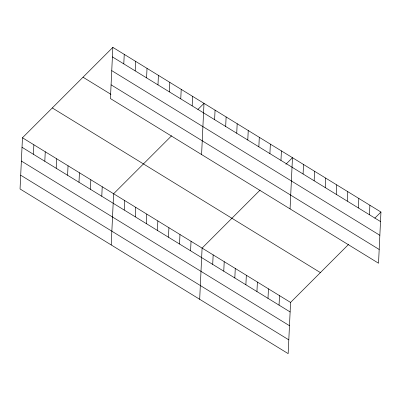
<?xml version="1.0" encoding="UTF-8"?>
<svg xmlns="http://www.w3.org/2000/svg" width="401" height="401" viewBox="0 0 401 401"><rect width="100%" height="100%" fill="white"/><g stroke="black" fill="none" stroke-linecap="round" stroke-linejoin="round"><path stroke-width="0.6" d="M112.846 47.378L110.43 98.571L378.534 263.226L380.95 212.034L112.846 47.378L22.466 137.774L20.05 188.966L288.154 353.622L290.57 302.429L348.564 244.425M33.408 154.28L33.859 144.771M44.807 161.277L45.253 151.768M56.2 168.275L56.646 158.766M67.594 175.272L68.04 165.763M78.987 182.27L79.438 172.761M90.38 189.267L90.832 179.763M101.779 196.264L102.225 186.761M111.207 244.946L113.618 193.758L171.613 135.754M123.789 63.884L124.24 54.376M124.23 210.054L124.681 200.55M135.187 70.882L135.633 61.378M135.292 216.846L135.738 207.342M146.581 77.879L147.027 68.376M146.35 223.638L146.796 214.134M157.974 84.877L158.42 75.373M157.408 230.43L157.859 220.926M169.367 91.874L169.818 82.37M168.47 237.222L168.916 227.718M180.761 98.872L181.212 89.368M179.528 244.014L179.974 234.51M192.159 105.869L192.605 96.365M190.585 250.805L191.036 241.302M201.588 154.555L203.999 103.363L197.858 109.503M199.683 299.281L202.094 248.094L260.089 190.089M214.61 119.663L215.061 110.155M212.705 264.389L213.157 254.886M225.673 126.455L226.119 116.947M223.763 271.181L224.214 261.678M236.73 133.247L237.176 123.739M234.826 277.973L235.272 268.469M247.788 140.039L248.239 130.531M245.883 284.765L246.334 275.261M258.851 146.831L259.297 137.322M256.946 291.557L257.392 282.053M269.908 153.623L270.354 144.114M268.003 298.354L268.449 288.845M280.966 160.415L281.417 150.906M279.061 305.146L279.512 295.637M290.063 208.891L292.474 157.698L285.898 164.28M303.086 173.999L303.532 164.49M314.143 180.791L314.595 171.282M325.206 187.583L325.652 178.074M336.264 194.375L336.715 184.866M347.321 201.167L347.772 191.658M358.384 207.959L358.83 198.45M369.441 214.751L369.892 205.242M374.81 218.179L380.95 212.034M112.395 56.887L380.504 221.542M111.749 70.641L379.852 235.297M111.077 84.817L379.186 249.472M83.017 77.208L110.987 94.385M52.29 107.944L320.394 272.6M22.466 137.774L290.57 302.429M22.015 147.282L290.123 311.938M21.368 161.037L289.472 325.692M20.697 175.207L288.805 339.863"/></g></svg>
